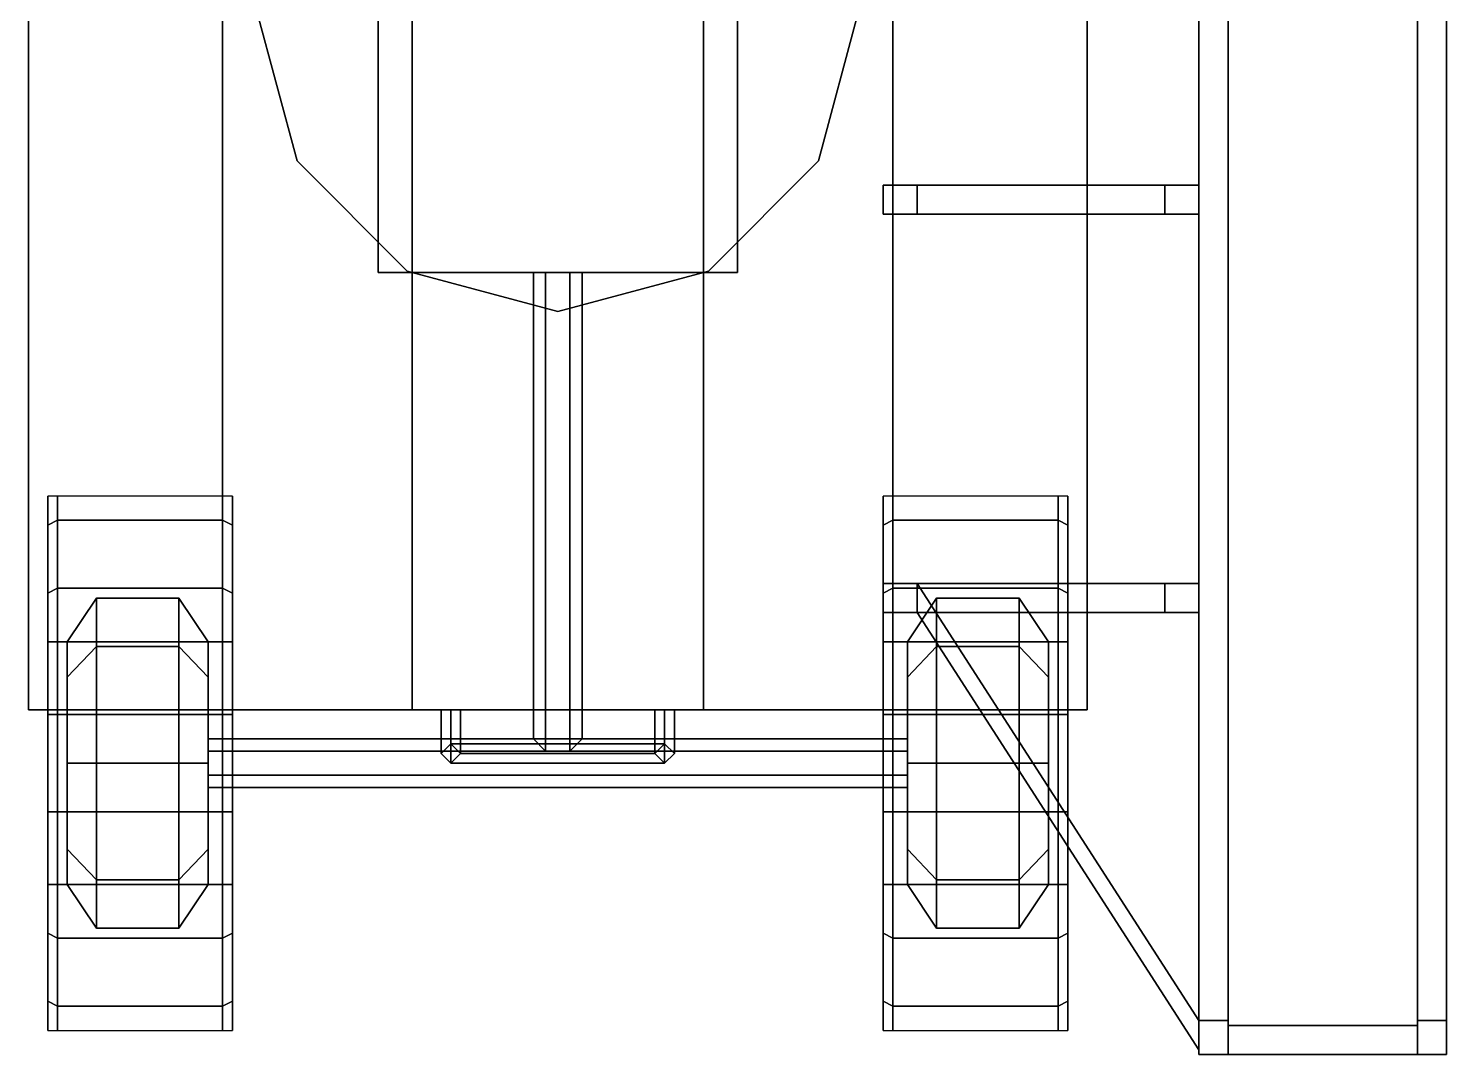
# Model space of a CAD drawing. Header units: millimetres. Extents: x -1.09 to 3, y -2.15 to 6.
# Drawn here: x -1.09 to 1.83, y -2.15 to -0.037 of the extents above; entities that cross this region are included whole.
import ezdxf

# ---------------------------------------------------------------- set-up
doc = ezdxf.new("R2010")
doc.units = ezdxf.units.MM
doc.layers.add('turret', color=2, linetype='Continuous')
doc.layers.add('wheels', color=2, linetype='Continuous')

msp = doc.modelspace()

# ---------------------------------------------------------------- linework, layer by layer
for points in [[(-0.37, 0.54, 0.19), (-0.37, -0.54, 0.19), (-0.37, -0.54, 0.49), (-0.37, 0.54, 0.49)], [(-0.37, 0.54, 0.49), (-0.37, -0.54, 0.49), (0.37, -0.54, 0.49), (0.37, 0.54, 0.49)], [(0.37, -0.54, 0.49), (0.37, -0.54, 0.19), (0.37, 0.54, 0.19), (0.37, 0.54, 0.49)], [(-0.37, -0.54, 0.49), (-0.37, -0.54, 0.19), (0.37, -0.54, 0.19), (0.37, -0.54, 0.49)], [(-0.025, -1.525, 0.2867), (-0.05, -1.5, 0.33), (-0.05, -0.54, 0.33), (-0.025, -0.54, 0.2867)], [(-0.05, -1.5, 0.33), (-0.025, -1.525, 0.3733), (-0.025, -0.54, 0.3733), (-0.05, -0.54, 0.33)], [(0.025, -1.525, 0.2867), (-0.025, -1.525, 0.2867), (-0.025, -0.54, 0.2867), (0.025, -0.54, 0.2867)], [(-0.025, -1.525, 0.3733), (0.025, -1.525, 0.3733), (0.025, -0.54, 0.3733), (-0.025, -0.54, 0.3733)], [(0.05, -1.5, 0.33), (0.025, -1.525, 0.2867), (0.025, -0.54, 0.2867), (0.05, -0.54, 0.33)], [(0.025, -1.525, 0.3733), (0.05, -1.5, 0.33), (0.05, -0.54, 0.33), (0.025, -0.54, 0.3733)], [(-1.03, -1.05, 0.52), (-1.03, -1, 0.43), (-1.05, -1, 0.4), (-1.05, -1.06, 0.49)], [(-1.05, -1.06, 0.49), (-1.05, -1, 0.4), (-1.05, -1, 0.33), (-1.05, -1.17, 0.38)], [(-0.69, -1.05, 0.52), (-0.69, -1, 0.43), (-1.03, -1, 0.43), (-1.03, -1.05, 0.52)], [(-0.69, -1, 0.43), (-0.69, -1.05, 0.52), (-0.67, -1.06, 0.49), (-0.67, -1, 0.4)], [(-0.67, -1, 0.4), (-0.67, -1.06, 0.49), (-0.67, -1.17, 0.38), (-0.67, -1, 0.33)], [(0.69, -1.05, 0.52), (0.69, -1, 0.43), (0.67, -1, 0.4), (0.67, -1.06, 0.49)], [(0.67, -1.06, 0.49), (0.67, -1, 0.4), (0.67, -1, 0.33), (0.67, -1.17, 0.38)], [(1.03, -1.05, 0.52), (1.03, -1, 0.43), (0.69, -1, 0.43), (0.69, -1.05, 0.52)], [(1.03, -1, 0.43), (1.03, -1.05, 0.52), (1.05, -1.06, 0.49), (1.05, -1, 0.4)], [(1.05, -1, 0.4), (1.05, -1.06, 0.49), (1.05, -1.17, 0.38), (1.05, -1, 0.33)], [(-1.03, -1.19, 0.69), (-1.03, -1.05, 0.52), (-1.05, -1.06, 0.49), (-1.05, -1.2, 0.67)], [(-0.69, -1.19, 0.69), (-0.69, -1.05, 0.52), (-1.03, -1.05, 0.52), (-1.03, -1.19, 0.69)], [(-0.69, -1.05, 0.52), (-0.69, -1.19, 0.69), (-0.67, -1.2, 0.67), (-0.67, -1.06, 0.49)], [(0.69, -1.19, 0.69), (0.69, -1.05, 0.52), (0.67, -1.06, 0.49), (0.67, -1.2, 0.67)], [(1.03, -1.19, 0.69), (1.03, -1.05, 0.52), (0.69, -1.05, 0.52), (0.69, -1.19, 0.69)], [(1.03, -1.05, 0.52), (1.03, -1.19, 0.69), (1.05, -1.2, 0.67), (1.05, -1.06, 0.49)], [(-1.05, -1.2, 0.67), (-1.05, -1.06, 0.49), (-1.05, -1.17, 0.38), (-1.05, -1.24, 0.51)], [(-0.67, -1.06, 0.49), (-0.67, -1.2, 0.67), (-0.67, -1.24, 0.51), (-0.67, -1.17, 0.38)], [(0.67, -1.2, 0.67), (0.67, -1.06, 0.49), (0.67, -1.17, 0.38), (0.67, -1.24, 0.51)], [(1.05, -1.06, 0.49), (1.05, -1.2, 0.67), (1.05, -1.24, 0.51), (1.05, -1.17, 0.38)], [(-1.03, -1.3, 0.75), (-1.03, -1.19, 0.69), (-1.05, -1.2, 0.67), (-1.05, -1.3, 0.73)], [(-0.69, -1.3, 0.75), (-0.69, -1.19, 0.69), (-1.03, -1.19, 0.69), (-1.03, -1.3, 0.75)], [(-0.69, -1.19, 0.69), (-0.69, -1.3, 0.75), (-0.67, -1.3, 0.73), (-0.67, -1.2, 0.67)], [(-0.67, -1.24, 0.51), (-0.67, -1.86, 0.51), (-0.67, -1.93, 0.38), (-0.67, -1.17, 0.38)], [(0.67, -1.86, 0.51), (0.67, -1.24, 0.51), (0.67, -1.17, 0.38), (0.67, -1.93, 0.38)], [(0.69, -1.3, 0.75), (0.69, -1.19, 0.69), (0.67, -1.2, 0.67), (0.67, -1.3, 0.73)], [(1.03, -1.3, 0.75), (1.03, -1.19, 0.69), (0.69, -1.19, 0.69), (0.69, -1.3, 0.75)], [(1.03, -1.19, 0.69), (1.03, -1.3, 0.75), (1.05, -1.3, 0.73), (1.05, -1.2, 0.67)], [(-1.05, -1.3, 0.73), (-1.05, -1.2, 0.67), (-1.05, -1.24, 0.51), (-1.05, -1.3, 0.56)], [(-0.67, -1.2, 0.67), (-0.67, -1.3, 0.73), (-0.67, -1.3, 0.56), (-0.67, -1.24, 0.51)], [(0.67, -1.3, 0.73), (0.67, -1.2, 0.67), (0.67, -1.24, 0.51), (0.67, -1.3, 0.56)], [(1.05, -1.2, 0.67), (1.05, -1.3, 0.73), (1.05, -1.3, 0.56), (1.05, -1.24, 0.51)], [(-0.67, -1.3, 0.56), (-0.67, -1.8, 0.56), (-0.67, -1.86, 0.51), (-0.67, -1.24, 0.51)], [(0.67, -1.8, 0.56), (0.67, -1.3, 0.56), (0.67, -1.24, 0.51), (0.67, -1.86, 0.51)], [(-1.05, -1.45, 0.78), (-1.05, -1.3, 0.73), (-1.05, -1.3, 0.56), (-1.05, -1.47, 0.65)], [(-1.03, -1.45, 0.8), (-1.03, -1.3, 0.75), (-1.05, -1.3, 0.73), (-1.05, -1.45, 0.78)], [(-0.69, -1.45, 0.8), (-0.69, -1.3, 0.75), (-1.03, -1.3, 0.75), (-1.03, -1.45, 0.8)], [(-0.69, -1.3, 0.75), (-0.69, -1.45, 0.8), (-0.67, -1.45, 0.78), (-0.67, -1.3, 0.73)], [(-0.67, -1.47, 0.65), (-0.67, -1.63, 0.65), (-0.67, -1.8, 0.56), (-0.67, -1.3, 0.56)], [(-0.67, -1.3, 0.73), (-0.67, -1.45, 0.78), (-0.67, -1.47, 0.65), (-0.67, -1.3, 0.56)], [(0.67, -1.45, 0.78), (0.67, -1.3, 0.73), (0.67, -1.3, 0.56), (0.67, -1.47, 0.65)], [(0.67, -1.63, 0.65), (0.67, -1.47, 0.65), (0.67, -1.3, 0.56), (0.67, -1.8, 0.56)], [(0.69, -1.45, 0.8), (0.69, -1.3, 0.75), (0.67, -1.3, 0.73), (0.67, -1.45, 0.78)], [(1.03, -1.45, 0.8), (1.03, -1.3, 0.75), (0.69, -1.3, 0.75), (0.69, -1.45, 0.8)], [(1.03, -1.3, 0.75), (1.03, -1.45, 0.8), (1.05, -1.45, 0.78), (1.05, -1.3, 0.73)], [(1.05, -1.3, 0.73), (1.05, -1.45, 0.78), (1.05, -1.47, 0.65), (1.05, -1.3, 0.56)], [(-1.03, -1.65, 0.8), (-1.03, -1.45, 0.8), (-1.05, -1.45, 0.78), (-1.05, -1.65, 0.78)], [(-1.05, -1.65, 0.78), (-1.05, -1.45, 0.78), (-1.05, -1.47, 0.65), (-1.05, -1.63, 0.65)], [(-1.03, -1.45, 0.8), (-1.03, -1.65, 0.8), (-0.69, -1.65, 0.8), (-0.69, -1.45, 0.8)], [(-0.69, -1.45, 0.8), (-0.69, -1.65, 0.8), (-0.67, -1.65, 0.78), (-0.67, -1.45, 0.78)], [(-0.67, -1.45, 0.78), (-0.67, -1.65, 0.78), (-0.67, -1.63, 0.65), (-0.67, -1.47, 0.65)], [(0.69, -1.65, 0.8), (0.69, -1.45, 0.8), (0.67, -1.45, 0.78), (0.67, -1.65, 0.78)], [(0.67, -1.65, 0.78), (0.67, -1.45, 0.78), (0.67, -1.47, 0.65), (0.67, -1.63, 0.65)], [(1.03, -1.65, 0.8), (1.03, -1.45, 0.8), (0.69, -1.45, 0.8), (0.69, -1.65, 0.8)], [(1.03, -1.45, 0.8), (1.03, -1.65, 0.8), (1.05, -1.65, 0.78), (1.05, -1.45, 0.78)], [(1.05, -1.45, 0.78), (1.05, -1.65, 0.78), (1.05, -1.63, 0.65), (1.05, -1.47, 0.65)], [(-0.72, -1.525, 0.2867), (-0.72, -1.5, 0.33), (0.72, -1.5, 0.33), (0.72, -1.525, 0.2867)], [(-0.72, -1.5, 0.33), (-0.72, -1.525, 0.3733), (0.72, -1.525, 0.3733), (0.72, -1.5, 0.33)], [(-0.72, -1.575, 0.2867), (-0.72, -1.525, 0.2867), (0.72, -1.525, 0.2867), (0.72, -1.575, 0.2867)], [(-0.72, -1.525, 0.3733), (-0.72, -1.575, 0.3733), (0.72, -1.575, 0.3733), (0.72, -1.525, 0.3733)], [(-0.72, -1.6, 0.33), (-0.72, -1.575, 0.2867), (0.72, -1.575, 0.2867), (0.72, -1.6, 0.33)], [(-0.72, -1.575, 0.3733), (-0.72, -1.6, 0.33), (0.72, -1.6, 0.33), (0.72, -1.575, 0.3733)], [(-1.05, -1.8, 0.73), (-1.05, -1.65, 0.78), (-1.05, -1.63, 0.65), (-1.05, -1.8, 0.56)], [(-0.67, -1.65, 0.78), (-0.67, -1.8, 0.73), (-0.67, -1.8, 0.56), (-0.67, -1.63, 0.65)], [(0.67, -1.8, 0.73), (0.67, -1.65, 0.78), (0.67, -1.63, 0.65), (0.67, -1.8, 0.56)], [(1.05, -1.65, 0.78), (1.05, -1.8, 0.73), (1.05, -1.8, 0.56), (1.05, -1.63, 0.65)], [(-1.03, -1.8, 0.75), (-1.03, -1.65, 0.8), (-1.05, -1.65, 0.78), (-1.05, -1.8, 0.73)], [(-1.03, -1.65, 0.8), (-1.03, -1.8, 0.75), (-0.69, -1.8, 0.75), (-0.69, -1.65, 0.8)], [(-0.69, -1.65, 0.8), (-0.69, -1.8, 0.75), (-0.67, -1.8, 0.73), (-0.67, -1.65, 0.78)], [(0.69, -1.8, 0.75), (0.69, -1.65, 0.8), (0.67, -1.65, 0.78), (0.67, -1.8, 0.73)], [(0.69, -1.65, 0.8), (0.69, -1.8, 0.75), (1.03, -1.8, 0.75), (1.03, -1.65, 0.8)], [(1.03, -1.65, 0.8), (1.03, -1.8, 0.75), (1.05, -1.8, 0.73), (1.05, -1.65, 0.78)], [(-1.05, -1.9, 0.67), (-1.05, -1.8, 0.73), (-1.05, -1.8, 0.56), (-1.05, -1.86, 0.51)], [(-1.03, -1.91, 0.69), (-1.03, -1.8, 0.75), (-1.05, -1.8, 0.73), (-1.05, -1.9, 0.67)], [(-1.03, -1.8, 0.75), (-1.03, -1.91, 0.69), (-0.69, -1.91, 0.69), (-0.69, -1.8, 0.75)], [(-0.69, -1.8, 0.75), (-0.69, -1.91, 0.69), (-0.67, -1.9, 0.67), (-0.67, -1.8, 0.73)], [(-0.67, -1.8, 0.73), (-0.67, -1.9, 0.67), (-0.67, -1.86, 0.51), (-0.67, -1.8, 0.56)], [(0.67, -1.9, 0.67), (0.67, -1.8, 0.73), (0.67, -1.8, 0.56), (0.67, -1.86, 0.51)], [(0.69, -1.91, 0.69), (0.69, -1.8, 0.75), (0.67, -1.8, 0.73), (0.67, -1.9, 0.67)], [(0.69, -1.8, 0.75), (0.69, -1.91, 0.69), (1.03, -1.91, 0.69), (1.03, -1.8, 0.75)], [(1.03, -1.8, 0.75), (1.03, -1.91, 0.69), (1.05, -1.9, 0.67), (1.05, -1.8, 0.73)], [(1.05, -1.8, 0.73), (1.05, -1.9, 0.67), (1.05, -1.86, 0.51), (1.05, -1.8, 0.56)], [(-1.05, -2.04, 0.49), (-1.05, -1.9, 0.67), (-1.05, -1.86, 0.51), (-1.05, -1.93, 0.38)], [(-0.67, -1.9, 0.67), (-0.67, -2.04, 0.49), (-0.67, -1.93, 0.38), (-0.67, -1.86, 0.51)], [(0.67, -2.04, 0.49), (0.67, -1.9, 0.67), (0.67, -1.86, 0.51), (0.67, -1.93, 0.38)], [(1.05, -1.9, 0.67), (1.05, -2.04, 0.49), (1.05, -1.93, 0.38), (1.05, -1.86, 0.51)], [(-1.03, -2.05, 0.52), (-1.03, -1.91, 0.69), (-1.05, -1.9, 0.67), (-1.05, -2.04, 0.49)], [(-1.03, -1.91, 0.69), (-1.03, -2.05, 0.52), (-0.69, -2.05, 0.52), (-0.69, -1.91, 0.69)], [(-0.69, -1.91, 0.69), (-0.69, -2.05, 0.52), (-0.67, -2.04, 0.49), (-0.67, -1.9, 0.67)], [(0.69, -2.05, 0.52), (0.69, -1.91, 0.69), (0.67, -1.9, 0.67), (0.67, -2.04, 0.49)], [(0.69, -1.91, 0.69), (0.69, -2.05, 0.52), (1.03, -2.05, 0.52), (1.03, -1.91, 0.69)], [(1.03, -1.91, 0.69), (1.03, -2.05, 0.52), (1.05, -2.04, 0.49), (1.05, -1.9, 0.67)], [(-1.05, -2.1, 0.4), (-1.05, -2.04, 0.49), (-1.05, -1.93, 0.38), (-1.05, -2.1, 0.33)], [(-0.67, -2.04, 0.49), (-0.67, -2.1, 0.4), (-0.67, -2.1, 0.33), (-0.67, -1.93, 0.38)], [(0.67, -2.1, 0.4), (0.67, -2.04, 0.49), (0.67, -1.93, 0.38), (0.67, -2.1, 0.33)], [(1.05, -2.04, 0.49), (1.05, -2.1, 0.4), (1.05, -2.1, 0.33), (1.05, -1.93, 0.38)], [(-1.03, -2.1, 0.43), (-1.03, -2.05, 0.52), (-1.05, -2.04, 0.49), (-1.05, -2.1, 0.4)], [(-0.69, -2.05, 0.52), (-0.69, -2.1, 0.43), (-0.67, -2.1, 0.4), (-0.67, -2.04, 0.49)], [(0.69, -2.1, 0.43), (0.69, -2.05, 0.52), (0.67, -2.04, 0.49), (0.67, -2.1, 0.4)], [(1.03, -2.05, 0.52), (1.03, -2.1, 0.43), (1.05, -2.1, 0.4), (1.05, -2.04, 0.49)], [(-1.03, -2.05, 0.52), (-1.03, -2.1, 0.43), (-0.69, -2.1, 0.43), (-0.69, -2.05, 0.52)], [(0.69, -2.05, 0.52), (0.69, -2.1, 0.43), (1.03, -2.1, 0.43), (1.03, -2.05, 0.52)]]:
    msp.add_3dface(points)
at = {"layer": 'turret'}
for points in [[(1.32, 2.08, 3.47), (1.32, -2.08, 3.47), (1.32, -2.15, 3.55), (1.32, 2.15, 3.55)], [(1.32, 2.15, 3.55), (1.32, -2.15, 3.55), (1.38, -2.15, 3.55), (1.38, 2.15, 3.55)], [(1.32, -2.15, 1.44), (1.32, 2.15, 1.44), (1.38, 2.15, 1.44), (1.38, -2.15, 1.44)], [(1.32, -2.08, 1.52), (1.32, 2.08, 1.52), (1.32, 2.15, 1.44), (1.32, -2.15, 1.44)], [(1.38, -2.15, 3.55), (1.38, -2.08, 3.47), (1.38, 2.08, 3.47), (1.38, 2.15, 3.55)], [(1.38, 2.15, 1.44), (1.38, 2.08, 1.52), (1.38, -2.08, 1.52), (1.38, -2.15, 1.44)], [(1.77, -2.15, 1.44), (1.77, 2.15, 1.44), (1.83, 2.15, 1.44), (1.83, -2.15, 1.44)], [(1.77, 2.15, 3.55), (1.77, -2.15, 3.55), (1.83, -2.15, 3.55), (1.83, 2.15, 3.55)], [(1.77, -2.08, 1.52), (1.77, 2.08, 1.52), (1.77, 2.15, 1.44), (1.77, -2.15, 1.44)], [(1.77, 2.08, 3.47), (1.77, -2.08, 3.47), (1.77, -2.15, 3.55), (1.77, 2.15, 3.55)], [(1.83, 2.15, 1.44), (1.83, 2.08, 1.52), (1.83, -2.08, 1.52), (1.83, -2.15, 1.44)], [(1.83, -2.15, 3.55), (1.83, -2.08, 3.47), (1.83, 2.08, 3.47), (1.83, 2.15, 3.55)], [(1.38, 2.08, 3.47), (1.38, -2.08, 3.47), (1.32, -2.08, 3.47), (1.32, 2.08, 3.47)], [(1.38, -2.08, 1.52), (1.38, 2.08, 1.52), (1.32, 2.08, 1.52), (1.32, -2.08, 1.52)], [(1.32, 2.08, 3.19), (1.32, -2.08, 3.19), (1.38, -2.08, 3.19), (1.38, 2.08, 3.19)], [(1.32, 2.08, 3.11), (1.32, -2.08, 3.11), (1.32, -2.08, 3.19), (1.32, 2.08, 3.19)], [(1.38, 2.08, 3.11), (1.38, -2.08, 3.11), (1.32, -2.08, 3.11), (1.32, 2.08, 3.11)], [(1.32, 2.08, 2.87), (1.32, -2.08, 2.87), (1.38, -2.08, 2.87), (1.38, 2.08, 2.87)], [(1.32, 2.08, 2.79), (1.32, -2.08, 2.79), (1.32, -2.08, 2.87), (1.32, 2.08, 2.87)], [(1.38, 2.08, 2.79), (1.38, -2.08, 2.79), (1.32, -2.08, 2.79), (1.32, 2.08, 2.79)], [(1.32, 2.08, 2.45), (1.32, -2.08, 2.45), (1.32, -2.08, 2.53), (1.32, 2.08, 2.53)], [(1.38, 2.08, 2.45), (1.38, -2.08, 2.45), (1.32, -2.08, 2.45), (1.32, 2.08, 2.45)], [(1.32, 2.08, 2.53), (1.32, -2.08, 2.53), (1.38, -2.08, 2.53), (1.38, 2.08, 2.53)], [(1.32, 2.08, 2.21), (1.32, -2.08, 2.21), (1.38, -2.08, 2.21), (1.38, 2.08, 2.21)], [(1.38, 2.08, 2.13), (1.38, -2.08, 2.13), (1.32, -2.08, 2.13), (1.32, 2.08, 2.13)], [(1.32, 2.08, 2.13), (1.32, -2.08, 2.13), (1.32, -2.08, 2.21), (1.32, 2.08, 2.21)], [(1.32, 2.08, 1.78), (1.32, -2.08, 1.78), (1.32, -2.08, 1.86), (1.32, 2.08, 1.86)], [(1.38, 2.08, 1.78), (1.38, -2.08, 1.78), (1.32, -2.08, 1.78), (1.32, 2.08, 1.78)], [(1.32, 2.08, 1.86), (1.32, -2.08, 1.86), (1.38, -2.08, 1.86), (1.38, 2.08, 1.86)], [(1.38, -2.08, 3.19), (1.38, -2.08, 3.11), (1.38, 2.08, 3.11), (1.38, 2.08, 3.19)], [(1.38, -2.08, 2.87), (1.38, -2.08, 2.79), (1.38, 2.08, 2.79), (1.38, 2.08, 2.87)], [(1.38, -2.08, 2.53), (1.38, -2.08, 2.45), (1.38, 2.08, 2.45), (1.38, 2.08, 2.53)], [(1.38, -2.08, 2.21), (1.38, -2.08, 2.13), (1.38, 2.08, 2.13), (1.38, 2.08, 2.21)], [(1.38, -2.08, 1.86), (1.38, -2.08, 1.78), (1.38, 2.08, 1.78), (1.38, 2.08, 1.86)], [(1.83, -2.08, 1.52), (1.83, 2.08, 1.52), (1.77, 2.08, 1.52), (1.77, -2.08, 1.52)], [(1.83, 2.08, 3.47), (1.83, -2.08, 3.47), (1.77, -2.08, 3.47), (1.77, 2.08, 3.47)], [(1.77, 2.08, 3.11), (1.77, -2.08, 3.11), (1.77, -2.08, 3.19), (1.77, 2.08, 3.19)], [(1.83, 2.08, 3.11), (1.83, -2.08, 3.11), (1.77, -2.08, 3.11), (1.77, 2.08, 3.11)], [(1.77, 2.08, 3.19), (1.77, -2.08, 3.19), (1.83, -2.08, 3.19), (1.83, 2.08, 3.19)], [(1.77, 2.08, 2.87), (1.77, -2.08, 2.87), (1.83, -2.08, 2.87), (1.83, 2.08, 2.87)], [(1.77, 2.08, 2.79), (1.77, -2.08, 2.79), (1.77, -2.08, 2.87), (1.77, 2.08, 2.87)], [(1.83, 2.08, 2.79), (1.83, -2.08, 2.79), (1.77, -2.08, 2.79), (1.77, 2.08, 2.79)], [(1.77, 2.08, 2.45), (1.77, -2.08, 2.45), (1.77, -2.08, 2.53), (1.77, 2.08, 2.53)], [(1.83, 2.08, 2.45), (1.83, -2.08, 2.45), (1.77, -2.08, 2.45), (1.77, 2.08, 2.45)], [(1.77, 2.08, 2.53), (1.77, -2.08, 2.53), (1.83, -2.08, 2.53), (1.83, 2.08, 2.53)], [(1.77, 2.08, 2.21), (1.77, -2.08, 2.21), (1.83, -2.08, 2.21), (1.83, 2.08, 2.21)], [(1.83, 2.08, 2.13), (1.83, -2.08, 2.13), (1.77, -2.08, 2.13), (1.77, 2.08, 2.13)], [(1.77, 2.08, 2.13), (1.77, -2.08, 2.13), (1.77, -2.08, 2.21), (1.77, 2.08, 2.21)], [(1.77, 2.08, 1.78), (1.77, -2.08, 1.78), (1.77, -2.08, 1.86), (1.77, 2.08, 1.86)], [(1.83, 2.08, 1.78), (1.83, -2.08, 1.78), (1.77, -2.08, 1.78), (1.77, 2.08, 1.78)], [(1.77, 2.08, 1.86), (1.77, -2.08, 1.86), (1.83, -2.08, 1.86), (1.83, 2.08, 1.86)], [(1.83, -2.08, 3.19), (1.83, -2.08, 3.11), (1.83, 2.08, 3.11), (1.83, 2.08, 3.19)], [(1.83, -2.08, 2.87), (1.83, -2.08, 2.79), (1.83, 2.08, 2.79), (1.83, 2.08, 2.87)], [(1.83, -2.08, 2.53), (1.83, -2.08, 2.45), (1.83, 2.08, 2.45), (1.83, 2.08, 2.53)], [(1.83, -2.08, 2.21), (1.83, -2.08, 2.13), (1.83, 2.08, 2.13), (1.83, 2.08, 2.21)], [(1.83, -2.08, 1.86), (1.83, -2.08, 1.78), (1.83, 2.08, 1.78), (1.83, 2.08, 1.86)], [(-1.09, 1.44, 0.83), (-1.09, -1.44, 0.83), (-1.09, -1.44, 2.55), (-1.09, 1.44, 2.55)], [(-1.09, 1.44, 2.55), (-1.09, -1.44, 2.55), (-0.69, -1.44, 2.65), (-0.69, 1.44, 2.65)], [(-0.69, -1.44, 2.65), (-0.3, -1.44, 2.71), (-0.3, 1.44, 2.71), (-0.69, 1.44, 2.65)], [(-0.3, 1.44, 2.71), (-0.3, -1.44, 2.71), (0.3, -1.44, 2.71), (0.3, 1.44, 2.71)], [(0.3, 1.44, 2.71), (0.3, -1.44, 2.71), (0.69, -1.44, 2.65), (0.69, 1.44, 2.65)], [(0.69, -1.44, 2.65), (1.09, -1.44, 2.55), (1.09, 1.44, 2.55), (0.69, 1.44, 2.65)], [(1.09, -1.44, 2.55), (1.09, -1.44, 0.83), (1.09, 1.44, 0.83), (1.09, 1.44, 2.55)], [(-0.62, 0, 0.57), (-0.5369, -0.31, 0.57), (-0.5369, -0.31, 0.83), (-0.62, 0, 0.83)], [(0.5369, -0.31, 0.57), (0.62, 0, 0.57), (0.62, 0, 0.83), (0.5369, -0.31, 0.83)], [(1.32, -0.04, 1.52), (1.32, -0.14, 1.52), (1.32, -0.14, 1.78), (1.32, -0.04, 1.78)], [(1.32, -0.04, 1.78), (1.32, -0.14, 1.78), (1.32, -0.14, 1.52), (1.32, -0.04, 1.52)], [(1.32, -0.04, 2.45), (1.32, -0.14, 2.45), (1.32, -0.14, 2.21), (1.32, -0.04, 2.21)], [(1.32, -0.04, 2.21), (1.32, -0.14, 2.21), (1.32, -0.14, 2.45), (1.32, -0.04, 2.45)], [(1.32, -0.04, 2.79), (1.32, -0.14, 2.79), (1.32, -0.14, 2.53), (1.32, -0.04, 2.53)], [(1.32, -0.04, 2.53), (1.32, -0.14, 2.53), (1.32, -0.14, 2.79), (1.32, -0.04, 2.79)], [(1.32, -0.04, 3.47), (1.32, -0.14, 3.47), (1.32, -0.14, 3.19), (1.32, -0.04, 3.19)], [(1.32, -0.04, 3.19), (1.32, -0.14, 3.19), (1.32, -0.14, 3.47), (1.32, -0.04, 3.47)], [(1.83, -0.04, 3.47), (1.83, -0.14, 3.47), (1.83, -0.14, 3.19), (1.83, -0.04, 3.19)], [(1.83, -0.04, 3.19), (1.83, -0.14, 3.19), (1.83, -0.14, 3.47), (1.83, -0.04, 3.47)], [(1.83, -0.04, 2.79), (1.83, -0.14, 2.79), (1.83, -0.14, 2.53), (1.83, -0.04, 2.53)], [(1.83, -0.04, 2.53), (1.83, -0.14, 2.53), (1.83, -0.14, 2.79), (1.83, -0.04, 2.79)], [(1.83, -0.04, 1.78), (1.83, -0.14, 1.78), (1.83, -0.14, 1.52), (1.83, -0.04, 1.52)], [(1.83, -0.04, 1.52), (1.83, -0.14, 1.52), (1.83, -0.14, 1.78), (1.83, -0.04, 1.78)], [(1.83, -0.04, 2.45), (1.83, -0.14, 2.45), (1.83, -0.14, 2.21), (1.83, -0.04, 2.21)], [(1.83, -0.04, 2.21), (1.83, -0.14, 2.21), (1.83, -0.14, 2.45), (1.83, -0.04, 2.45)], [(-0.5369, -0.31, 0.57), (-0.31, -0.5369, 0.57), (-0.31, -0.5369, 0.83), (-0.5369, -0.31, 0.83)], [(0.31, -0.5369, 0.57), (0.5369, -0.31, 0.57), (0.5369, -0.31, 0.83), (0.31, -0.5369, 0.83)], [(0.74, -0.36, 2.91), (0.74, -0.36, 2.63), (0.67, -0.36, 2.65), (0.67, -0.36, 2.91)], [(0.67, -0.36, 2.65), (0.67, -0.42, 2.65), (0.67, -0.42, 2.91), (0.67, -0.36, 2.91)], [(0.67, -0.36, 2.91), (0.67, -0.42, 2.91), (1.32, -0.42, 3.55), (1.32, -0.36, 3.55)], [(1.32, -0.36, 3.48), (0.74, -0.36, 2.91), (0.67, -0.36, 2.91), (1.32, -0.36, 3.55)], [(0.74, -0.42, 2.91), (0.74, -0.42, 2.63), (0.74, -0.36, 2.63), (0.74, -0.36, 2.91)], [(1.32, -0.42, 3.48), (0.74, -0.42, 2.91), (0.74, -0.36, 2.91), (1.32, -0.36, 3.48)], [(1.32, -0.36, 2.78), (1.32, -0.42, 2.78), (0.74, -0.42, 2.78), (0.74, -0.36, 2.78)], [(0.74, -0.36, 2.85), (1.32, -0.36, 2.85), (1.32, -0.36, 2.78), (0.74, -0.36, 2.78)], [(0.74, -0.42, 2.85), (1.32, -0.42, 2.85), (1.32, -0.36, 2.85), (0.74, -0.36, 2.85)], [(1.09, -0.36, 1.54), (1.32, -0.36, 1.54), (1.32, -0.36, 1.47), (1.09, -0.36, 1.47)], [(1.25, -0.36, 1.47), (1.25, -0.42, 1.47), (1.09, -0.42, 1.47), (1.09, -0.36, 1.47)], [(1.09, -0.42, 1.54), (1.32, -0.42, 1.54), (1.32, -0.36, 1.54), (1.09, -0.36, 1.54)], [(1.09, -0.36, 1.27), (1.25, -0.36, 1.47), (1.32, -0.36, 1.47), (1.09, -0.36, 1.2)], [(1.32, -0.36, 1.47), (1.32, -0.42, 1.47), (1.09, -0.42, 1.2), (1.09, -0.36, 1.2)], [(1.09, -0.42, 1.27), (1.25, -0.42, 1.47), (1.25, -0.36, 1.47), (1.09, -0.36, 1.27)], [(1.32, -0.37, 1.78), (1.32, -0.47, 1.78), (1.32, -0.47, 1.52), (1.32, -0.37, 1.52)], [(1.32, -0.37, 1.52), (1.32, -0.47, 1.52), (1.32, -0.47, 1.78), (1.32, -0.37, 1.78)], [(1.32, -0.37, 2.21), (1.32, -0.47, 2.21), (1.32, -0.47, 2.45), (1.32, -0.37, 2.45)], [(1.32, -0.37, 2.45), (1.32, -0.47, 2.45), (1.32, -0.47, 2.21), (1.32, -0.37, 2.21)], [(1.32, -0.37, 2.53), (1.32, -0.47, 2.53), (1.32, -0.47, 2.79), (1.32, -0.37, 2.79)], [(1.32, -0.37, 2.79), (1.32, -0.47, 2.79), (1.32, -0.47, 2.53), (1.32, -0.37, 2.53)], [(1.32, -0.37, 3.19), (1.32, -0.47, 3.19), (1.32, -0.47, 3.47), (1.32, -0.37, 3.47)], [(1.32, -0.37, 3.47), (1.32, -0.47, 3.47), (1.32, -0.47, 3.19), (1.32, -0.37, 3.19)], [(1.83, -0.37, 3.19), (1.83, -0.47, 3.19), (1.83, -0.47, 3.47), (1.83, -0.37, 3.47)], [(1.83, -0.37, 3.47), (1.83, -0.47, 3.47), (1.83, -0.47, 3.19), (1.83, -0.37, 3.19)], [(1.83, -0.37, 2.53), (1.83, -0.47, 2.53), (1.83, -0.47, 2.79), (1.83, -0.37, 2.79)], [(1.83, -0.37, 2.79), (1.83, -0.47, 2.79), (1.83, -0.47, 2.53), (1.83, -0.37, 2.53)], [(1.83, -0.37, 1.52), (1.83, -0.47, 1.52), (1.83, -0.47, 1.78), (1.83, -0.37, 1.78)], [(1.83, -0.37, 1.78), (1.83, -0.47, 1.78), (1.83, -0.47, 1.52), (1.83, -0.37, 1.52)], [(1.83, -0.37, 2.21), (1.83, -0.47, 2.21), (1.83, -0.47, 2.45), (1.83, -0.37, 2.45)], [(1.83, -0.37, 2.45), (1.83, -0.47, 2.45), (1.83, -0.47, 2.21), (1.83, -0.37, 2.21)], [(0.67, -0.42, 2.91), (0.67, -0.42, 2.65), (0.74, -0.42, 2.63), (0.74, -0.42, 2.91)], [(1.32, -0.42, 3.55), (0.67, -0.42, 2.91), (0.74, -0.42, 2.91), (1.32, -0.42, 3.48)], [(0.74, -0.42, 2.78), (1.32, -0.42, 2.78), (1.32, -0.42, 2.85), (0.74, -0.42, 2.85)], [(1.09, -0.42, 1.47), (1.32, -0.42, 1.47), (1.32, -0.42, 1.54), (1.09, -0.42, 1.54)], [(1.09, -0.42, 1.2), (1.32, -0.42, 1.47), (1.25, -0.42, 1.47), (1.09, -0.42, 1.27)], [(-0.31, -0.5369, 0.57), (0, -0.62, 0.57), (0, -0.62, 0.83), (-0.31, -0.5369, 0.83)], [(0, -0.62, 0.57), (0.31, -0.5369, 0.57), (0.31, -0.5369, 0.83), (0, -0.62, 0.83)], [(1.32, -0.59, 1.52), (1.32, -0.69, 1.52), (1.32, -0.69, 1.78), (1.32, -0.59, 1.78)], [(1.32, -0.59, 1.78), (1.32, -0.69, 1.78), (1.32, -0.69, 1.52), (1.32, -0.59, 1.52)], [(1.32, -0.59, 2.45), (1.32, -0.69, 2.45), (1.32, -0.69, 2.21), (1.32, -0.59, 2.21)], [(1.32, -0.59, 2.21), (1.32, -0.69, 2.21), (1.32, -0.69, 2.45), (1.32, -0.59, 2.45)], [(1.32, -0.59, 2.79), (1.32, -0.69, 2.79), (1.32, -0.69, 2.53), (1.32, -0.59, 2.53)], [(1.32, -0.59, 2.53), (1.32, -0.69, 2.53), (1.32, -0.69, 2.79), (1.32, -0.59, 2.79)], [(1.32, -0.59, 3.47), (1.32, -0.69, 3.47), (1.32, -0.69, 3.19), (1.32, -0.59, 3.19)], [(1.32, -0.59, 3.19), (1.32, -0.69, 3.19), (1.32, -0.69, 3.47), (1.32, -0.59, 3.47)], [(1.83, -0.59, 3.19), (1.83, -0.69, 3.19), (1.83, -0.69, 3.47), (1.83, -0.59, 3.47)], [(1.83, -0.59, 3.47), (1.83, -0.69, 3.47), (1.83, -0.69, 3.19), (1.83, -0.59, 3.19)], [(1.83, -0.59, 2.79), (1.83, -0.69, 2.79), (1.83, -0.69, 2.53), (1.83, -0.59, 2.53)], [(1.83, -0.59, 2.53), (1.83, -0.69, 2.53), (1.83, -0.69, 2.79), (1.83, -0.59, 2.79)], [(1.83, -0.59, 1.78), (1.83, -0.69, 1.78), (1.83, -0.69, 1.52), (1.83, -0.59, 1.52)], [(1.83, -0.59, 1.52), (1.83, -0.69, 1.52), (1.83, -0.69, 1.78), (1.83, -0.59, 1.78)], [(1.83, -0.59, 2.45), (1.83, -0.69, 2.45), (1.83, -0.69, 2.21), (1.83, -0.59, 2.21)], [(1.83, -0.59, 2.21), (1.83, -0.69, 2.21), (1.83, -0.69, 2.45), (1.83, -0.59, 2.45)], [(1.32, -0.92, 1.78), (1.32, -1.02, 1.78), (1.32, -1.02, 1.52), (1.32, -0.92, 1.52)], [(1.32, -0.92, 1.52), (1.32, -1.02, 1.52), (1.32, -1.02, 1.78), (1.32, -0.92, 1.78)], [(1.32, -0.92, 2.21), (1.32, -1.02, 2.21), (1.32, -1.02, 2.45), (1.32, -0.92, 2.45)], [(1.32, -0.92, 2.45), (1.32, -1.02, 2.45), (1.32, -1.02, 2.21), (1.32, -0.92, 2.21)], [(1.32, -0.92, 2.53), (1.32, -1.02, 2.53), (1.32, -1.02, 2.79), (1.32, -0.92, 2.79)], [(1.32, -0.92, 2.79), (1.32, -1.02, 2.79), (1.32, -1.02, 2.53), (1.32, -0.92, 2.53)], [(1.32, -0.92, 3.19), (1.32, -1.02, 3.19), (1.32, -1.02, 3.47), (1.32, -0.92, 3.47)], [(1.32, -0.92, 3.47), (1.32, -1.02, 3.47), (1.32, -1.02, 3.19), (1.32, -0.92, 3.19)], [(1.83, -0.92, 3.47), (1.83, -1.02, 3.47), (1.83, -1.02, 3.19), (1.83, -0.92, 3.19)], [(1.83, -0.92, 3.19), (1.83, -1.02, 3.19), (1.83, -1.02, 3.47), (1.83, -0.92, 3.47)], [(1.83, -0.92, 2.53), (1.83, -1.02, 2.53), (1.83, -1.02, 2.79), (1.83, -0.92, 2.79)], [(1.83, -0.92, 2.79), (1.83, -1.02, 2.79), (1.83, -1.02, 2.53), (1.83, -0.92, 2.53)], [(1.83, -0.92, 1.52), (1.83, -1.02, 1.52), (1.83, -1.02, 1.78), (1.83, -0.92, 1.78)], [(1.83, -0.92, 1.78), (1.83, -1.02, 1.78), (1.83, -1.02, 1.52), (1.83, -0.92, 1.52)], [(1.83, -0.92, 2.21), (1.83, -1.02, 2.21), (1.83, -1.02, 2.45), (1.83, -0.92, 2.45)], [(1.83, -0.92, 2.45), (1.83, -1.02, 2.45), (1.83, -1.02, 2.21), (1.83, -0.92, 2.21)], [(0.67, -1.18, 2.65), (0.67, -1.24, 2.65), (0.67, -1.24, 2.91), (0.67, -1.18, 2.91)], [(0.74, -1.18, 2.91), (0.74, -1.18, 2.63), (0.67, -1.18, 2.65), (0.67, -1.18, 2.91)], [(1.32, -1.18, 3.48), (0.74, -1.18, 2.91), (0.67, -1.18, 2.91), (1.32, -1.18, 3.55)], [(0.67, -1.18, 2.91), (0.67, -1.24, 2.91), (1.32, -1.24, 3.55), (1.32, -1.18, 3.55)], [(0.74, -1.24, 2.91), (0.74, -1.24, 2.63), (0.74, -1.18, 2.63), (0.74, -1.18, 2.91)], [(1.32, -1.24, 3.48), (0.74, -1.24, 2.91), (0.74, -1.18, 2.91), (1.32, -1.18, 3.48)], [(0.74, -1.18, 2.85), (1.32, -2.08, 2.85), (1.32, -2.08, 2.78), (0.74, -1.18, 2.78)], [(1.32, -2.08, 2.78), (1.32, -2.14, 2.78), (0.74, -1.24, 2.78), (0.74, -1.18, 2.78)], [(0.74, -1.24, 2.85), (1.32, -2.14, 2.85), (1.32, -2.08, 2.85), (0.74, -1.18, 2.85)], [(1.09, -1.18, 1.54), (1.32, -1.18, 1.54), (1.32, -1.18, 1.47), (1.09, -1.18, 1.47)], [(1.25, -1.18, 1.47), (1.25, -1.24, 1.47), (1.09, -1.24, 1.47), (1.09, -1.18, 1.47)], [(1.09, -1.24, 1.54), (1.32, -1.24, 1.54), (1.32, -1.18, 1.54), (1.09, -1.18, 1.54)], [(1.09, -1.18, 1.27), (1.25, -1.18, 1.47), (1.32, -1.18, 1.47), (1.09, -1.18, 1.2)], [(1.32, -1.18, 1.47), (1.32, -1.24, 1.47), (1.09, -1.24, 1.2), (1.09, -1.18, 1.2)], [(1.09, -1.24, 1.27), (1.25, -1.24, 1.47), (1.25, -1.18, 1.47), (1.09, -1.18, 1.27)], [(1.32, -1.19, 1.52), (1.32, -1.29, 1.52), (1.32, -1.29, 1.78), (1.32, -1.19, 1.78)], [(1.32, -1.19, 1.78), (1.32, -1.29, 1.78), (1.32, -1.29, 1.52), (1.32, -1.19, 1.52)], [(1.32, -1.19, 2.45), (1.32, -1.29, 2.45), (1.32, -1.29, 2.21), (1.32, -1.19, 2.21)], [(1.32, -1.19, 2.21), (1.32, -1.29, 2.21), (1.32, -1.29, 2.45), (1.32, -1.19, 2.45)], [(1.32, -1.19, 2.79), (1.32, -1.29, 2.79), (1.32, -1.29, 2.53), (1.32, -1.19, 2.53)], [(1.32, -1.19, 2.53), (1.32, -1.29, 2.53), (1.32, -1.29, 2.79), (1.32, -1.19, 2.79)], [(1.32, -1.19, 3.47), (1.32, -1.29, 3.47), (1.32, -1.29, 3.19), (1.32, -1.19, 3.19)], [(1.32, -1.19, 3.19), (1.32, -1.29, 3.19), (1.32, -1.29, 3.47), (1.32, -1.19, 3.47)], [(1.83, -1.19, 3.19), (1.83, -1.29, 3.19), (1.83, -1.29, 3.47), (1.83, -1.19, 3.47)], [(1.83, -1.19, 3.47), (1.83, -1.29, 3.47), (1.83, -1.29, 3.19), (1.83, -1.19, 3.19)], [(1.83, -1.19, 2.79), (1.83, -1.29, 2.79), (1.83, -1.29, 2.53), (1.83, -1.19, 2.53)], [(1.83, -1.19, 2.53), (1.83, -1.29, 2.53), (1.83, -1.29, 2.79), (1.83, -1.19, 2.79)], [(1.83, -1.19, 1.78), (1.83, -1.29, 1.78), (1.83, -1.29, 1.52), (1.83, -1.19, 1.52)], [(1.83, -1.19, 1.52), (1.83, -1.29, 1.52), (1.83, -1.29, 1.78), (1.83, -1.19, 1.78)], [(1.83, -1.19, 2.45), (1.83, -1.29, 2.45), (1.83, -1.29, 2.21), (1.83, -1.19, 2.21)], [(1.83, -1.19, 2.21), (1.83, -1.29, 2.21), (1.83, -1.29, 2.45), (1.83, -1.19, 2.45)], [(0.67, -1.24, 2.91), (0.67, -1.24, 2.65), (0.74, -1.24, 2.63), (0.74, -1.24, 2.91)], [(1.32, -1.24, 3.55), (0.67, -1.24, 2.91), (0.74, -1.24, 2.91), (1.32, -1.24, 3.48)], [(0.74, -1.24, 2.78), (1.32, -2.14, 2.78), (1.32, -2.14, 2.85), (0.74, -1.24, 2.85)], [(1.09, -1.24, 1.47), (1.32, -1.24, 1.47), (1.32, -1.24, 1.54), (1.09, -1.24, 1.54)], [(1.09, -1.24, 1.2), (1.32, -1.24, 1.47), (1.25, -1.24, 1.47), (1.09, -1.24, 1.27)], [(-1.09, -1.44, 2.55), (-1.09, -1.44, 0.83), (1.09, -1.44, 0.83), (1.09, -1.44, 2.55)], [(-0.69, -1.44, 2.65), (-1.09, -1.44, 2.55), (1.09, -1.44, 2.55), (0.69, -1.44, 2.65)], [(0.69, -1.44, 2.65), (0.3, -1.44, 2.71), (-0.3, -1.44, 2.71), (-0.69, -1.44, 2.65)], [(-0.22, -1.51, 1.78), (-0.24, -1.53, 1.8), (-0.24, -1.44, 1.8), (-0.22, -1.44, 1.78)], [(-0.24, -1.53, 1.8), (-0.22, -1.51, 1.82), (-0.22, -1.44, 1.82), (-0.24, -1.44, 1.8)], [(-0.22, -1.51, 0.88), (-0.24, -1.53, 0.9), (-0.24, -1.44, 0.9), (-0.22, -1.44, 0.88)], [(-0.24, -1.53, 0.9), (-0.22, -1.51, 0.92), (-0.22, -1.44, 0.92), (-0.24, -1.44, 0.9)], [(-0.22, -1.51, 2.67), (-0.24, -1.53, 2.69), (-0.24, -1.44, 2.69), (-0.22, -1.44, 2.67)], [(-0.24, -1.53, 2.69), (-0.22, -1.55, 2.71), (-0.22, -1.44, 2.71), (-0.24, -1.44, 2.69)], [(-0.2, -1.53, 1.8), (-0.22, -1.51, 1.78), (-0.22, -1.44, 1.78), (-0.2, -1.44, 1.8)], [(-0.22, -1.51, 1.82), (-0.2, -1.53, 1.8), (-0.2, -1.44, 1.8), (-0.22, -1.44, 1.82)], [(-0.2, -1.53, 0.9), (-0.22, -1.51, 0.88), (-0.22, -1.44, 0.88), (-0.2, -1.44, 0.9)], [(-0.22, -1.51, 0.92), (-0.2, -1.53, 0.9), (-0.2, -1.44, 0.9), (-0.22, -1.44, 0.92)], [(-0.2, -1.53, 2.69), (-0.22, -1.51, 2.67), (-0.22, -1.44, 2.67), (-0.2, -1.44, 2.69)], [(-0.22, -1.55, 2.71), (-0.2, -1.53, 2.69), (-0.2, -1.44, 2.69), (-0.22, -1.44, 2.71)], [(0.22, -1.51, 1.78), (0.2, -1.53, 1.8), (0.2, -1.44, 1.8), (0.22, -1.44, 1.78)], [(0.2, -1.53, 1.8), (0.22, -1.51, 1.82), (0.22, -1.44, 1.82), (0.2, -1.44, 1.8)], [(0.22, -1.51, 0.88), (0.2, -1.53, 0.9), (0.2, -1.44, 0.9), (0.22, -1.44, 0.88)], [(0.2, -1.53, 0.9), (0.22, -1.51, 0.92), (0.22, -1.44, 0.92), (0.2, -1.44, 0.9)], [(0.22, -1.51, 2.67), (0.2, -1.53, 2.69), (0.2, -1.44, 2.69), (0.22, -1.44, 2.67)], [(0.2, -1.53, 2.69), (0.22, -1.55, 2.71), (0.22, -1.44, 2.71), (0.2, -1.44, 2.69)], [(0.24, -1.53, 1.8), (0.22, -1.51, 1.78), (0.22, -1.44, 1.78), (0.24, -1.44, 1.8)], [(0.22, -1.51, 1.82), (0.24, -1.53, 1.8), (0.24, -1.44, 1.8), (0.22, -1.44, 1.82)], [(0.24, -1.53, 0.9), (0.22, -1.51, 0.88), (0.22, -1.44, 0.88), (0.24, -1.44, 0.9)], [(0.22, -1.51, 0.92), (0.24, -1.53, 0.9), (0.24, -1.44, 0.9), (0.22, -1.44, 0.92)], [(0.24, -1.53, 2.69), (0.22, -1.51, 2.67), (0.22, -1.44, 2.67), (0.24, -1.44, 2.69)], [(0.22, -1.55, 2.71), (0.24, -1.53, 2.69), (0.24, -1.44, 2.69), (0.22, -1.44, 2.71)], [(-0.22, -1.51, 0.83), (-0.24, -1.53, 0.83), (-0.24, -1.53, 2.69), (-0.22, -1.51, 2.67)], [(-0.2, -1.53, 0.83), (-0.22, -1.51, 0.83), (-0.22, -1.51, 2.67), (-0.2, -1.53, 2.69)], [(0.2, -1.53, 1.11), (0.22, -1.51, 1.09), (-0.22, -1.51, 1.09), (-0.2, -1.53, 1.11)], [(0.22, -1.51, 1.09), (0.2, -1.53, 1.07), (-0.2, -1.53, 1.07), (-0.22, -1.51, 1.09)], [(0.2, -1.53, 1.47), (0.22, -1.51, 1.45), (-0.22, -1.51, 1.45), (-0.2, -1.53, 1.47)], [(0.22, -1.51, 1.45), (0.2, -1.53, 1.43), (-0.2, -1.53, 1.43), (-0.22, -1.51, 1.45)], [(0.2, -1.53, 1.83), (0.22, -1.51, 1.81), (-0.22, -1.51, 1.81), (-0.2, -1.53, 1.83)], [(0.22, -1.51, 1.81), (0.2, -1.53, 1.79), (-0.2, -1.53, 1.79), (-0.22, -1.51, 1.81)], [(0.2, -1.53, 2.19), (0.22, -1.51, 2.17), (-0.22, -1.51, 2.17), (-0.2, -1.53, 2.19)], [(0.22, -1.51, 2.17), (0.2, -1.53, 2.15), (-0.2, -1.53, 2.15), (-0.22, -1.51, 2.17)], [(0.2, -1.53, 2.55), (0.22, -1.51, 2.53), (-0.22, -1.51, 2.53), (-0.2, -1.53, 2.55)], [(0.22, -1.51, 2.53), (0.2, -1.53, 2.51), (-0.2, -1.53, 2.51), (-0.22, -1.51, 2.53)], [(0.22, -1.51, 0.83), (0.2, -1.53, 0.83), (0.2, -1.53, 2.69), (0.22, -1.51, 2.67)], [(0.24, -1.53, 0.83), (0.22, -1.51, 0.83), (0.22, -1.51, 2.67), (0.24, -1.53, 2.69)], [(-0.24, -1.53, 0.83), (-0.22, -1.55, 0.83), (-0.22, -1.55, 2.71), (-0.24, -1.53, 2.69)], [(-0.22, -1.55, 0.83), (-0.2, -1.53, 0.83), (-0.2, -1.53, 2.69), (-0.22, -1.55, 2.71)], [(0.2, -1.53, 1.07), (0.22, -1.55, 1.09), (-0.22, -1.55, 1.09), (-0.2, -1.53, 1.07)], [(0.22, -1.55, 1.09), (0.2, -1.53, 1.11), (-0.2, -1.53, 1.11), (-0.22, -1.55, 1.09)], [(0.2, -1.53, 1.43), (0.22, -1.55, 1.45), (-0.22, -1.55, 1.45), (-0.2, -1.53, 1.43)], [(0.22, -1.55, 1.45), (0.2, -1.53, 1.47), (-0.2, -1.53, 1.47), (-0.22, -1.55, 1.45)], [(0.2, -1.53, 1.79), (0.22, -1.55, 1.81), (-0.22, -1.55, 1.81), (-0.2, -1.53, 1.79)], [(0.22, -1.55, 1.81), (0.2, -1.53, 1.83), (-0.2, -1.53, 1.83), (-0.22, -1.55, 1.81)], [(0.2, -1.53, 2.15), (0.22, -1.55, 2.17), (-0.22, -1.55, 2.17), (-0.2, -1.53, 2.15)], [(0.22, -1.55, 2.17), (0.2, -1.53, 2.19), (-0.2, -1.53, 2.19), (-0.22, -1.55, 2.17)], [(0.2, -1.53, 2.51), (0.22, -1.55, 2.53), (-0.22, -1.55, 2.53), (-0.2, -1.53, 2.51)], [(0.22, -1.55, 2.53), (0.2, -1.53, 2.55), (-0.2, -1.53, 2.55), (-0.22, -1.55, 2.53)], [(0.2, -1.53, 0.83), (0.22, -1.55, 0.83), (0.22, -1.55, 2.71), (0.2, -1.53, 2.69)], [(0.22, -1.55, 0.83), (0.24, -1.53, 0.83), (0.24, -1.53, 2.69), (0.22, -1.55, 2.71)], [(1.32, -1.6, 1.52), (1.32, -1.7, 1.52), (1.32, -1.7, 1.78), (1.32, -1.6, 1.78)], [(1.32, -1.6, 1.78), (1.32, -1.7, 1.78), (1.32, -1.7, 1.52), (1.32, -1.6, 1.52)], [(1.32, -1.6, 2.45), (1.32, -1.7, 2.45), (1.32, -1.7, 2.21), (1.32, -1.6, 2.21)], [(1.32, -1.6, 2.21), (1.32, -1.7, 2.21), (1.32, -1.7, 2.45), (1.32, -1.6, 2.45)], [(1.32, -1.6, 2.79), (1.32, -1.7, 2.79), (1.32, -1.7, 2.53), (1.32, -1.6, 2.53)], [(1.32, -1.6, 2.53), (1.32, -1.7, 2.53), (1.32, -1.7, 2.79), (1.32, -1.6, 2.79)], [(1.32, -1.6, 3.47), (1.32, -1.7, 3.47), (1.32, -1.7, 3.19), (1.32, -1.6, 3.19)], [(1.32, -1.6, 3.19), (1.32, -1.7, 3.19), (1.32, -1.7, 3.47), (1.32, -1.6, 3.47)], [(1.83, -1.6, 3.19), (1.83, -1.7, 3.19), (1.83, -1.7, 3.47), (1.83, -1.6, 3.47)], [(1.83, -1.6, 3.47), (1.83, -1.7, 3.47), (1.83, -1.7, 3.19), (1.83, -1.6, 3.19)], [(1.83, -1.6, 2.79), (1.83, -1.7, 2.79), (1.83, -1.7, 2.53), (1.83, -1.6, 2.53)], [(1.83, -1.6, 2.53), (1.83, -1.7, 2.53), (1.83, -1.7, 2.79), (1.83, -1.6, 2.79)], [(1.83, -1.6, 1.78), (1.83, -1.7, 1.78), (1.83, -1.7, 1.52), (1.83, -1.6, 1.52)], [(1.83, -1.6, 1.52), (1.83, -1.7, 1.52), (1.83, -1.7, 1.78), (1.83, -1.6, 1.78)], [(1.83, -1.6, 2.45), (1.83, -1.7, 2.45), (1.83, -1.7, 2.21), (1.83, -1.6, 2.21)], [(1.83, -1.6, 2.21), (1.83, -1.7, 2.21), (1.83, -1.7, 2.45), (1.83, -1.6, 2.45)], [(1.32, -2.15, 1.44), (1.32, -2.15, 3.55), (1.32, -2.08, 3.47), (1.32, -2.08, 1.52)], [(1.32, -2.08, 1.52), (1.32, -2.08, 3.47), (1.38, -2.08, 3.47), (1.38, -2.08, 1.52)], [(1.38, -2.08, 3.47), (1.38, -2.15, 3.55), (1.38, -2.15, 1.44), (1.38, -2.08, 1.52)], [(1.38, -2.09, 1.44), (1.38, -2.09, 1.52), (1.77, -2.09, 1.52), (1.77, -2.09, 1.44)], [(1.77, -2.09, 1.52), (1.38, -2.09, 1.52), (1.38, -2.15, 1.52), (1.77, -2.15, 1.52)], [(1.77, -2.15, 1.44), (1.38, -2.15, 1.44), (1.38, -2.09, 1.44), (1.77, -2.09, 1.44)], [(1.38, -2.09, 1.78), (1.38, -2.09, 1.86), (1.77, -2.09, 1.86), (1.77, -2.09, 1.78)], [(1.77, -2.09, 1.86), (1.38, -2.09, 1.86), (1.38, -2.15, 1.86), (1.77, -2.15, 1.86)], [(1.77, -2.15, 1.78), (1.38, -2.15, 1.78), (1.38, -2.09, 1.78), (1.77, -2.09, 1.78)], [(1.38, -2.09, 2.13), (1.38, -2.09, 2.21), (1.77, -2.09, 2.21), (1.77, -2.09, 2.13)], [(1.77, -2.15, 2.13), (1.38, -2.15, 2.13), (1.38, -2.09, 2.13), (1.77, -2.09, 2.13)], [(1.77, -2.09, 2.21), (1.38, -2.09, 2.21), (1.38, -2.15, 2.21), (1.77, -2.15, 2.21)], [(1.77, -2.15, 2.45), (1.38, -2.15, 2.45), (1.38, -2.09, 2.45), (1.77, -2.09, 2.45)], [(1.38, -2.09, 2.45), (1.38, -2.09, 2.53), (1.77, -2.09, 2.53), (1.77, -2.09, 2.45)], [(1.77, -2.09, 2.53), (1.38, -2.09, 2.53), (1.38, -2.15, 2.53), (1.77, -2.15, 2.53)], [(1.77, -2.09, 2.87), (1.38, -2.09, 2.87), (1.38, -2.15, 2.87), (1.77, -2.15, 2.87)], [(1.38, -2.09, 2.79), (1.38, -2.09, 2.87), (1.77, -2.09, 2.87), (1.77, -2.09, 2.79)], [(1.77, -2.15, 2.79), (1.38, -2.15, 2.79), (1.38, -2.09, 2.79), (1.77, -2.09, 2.79)], [(1.38, -2.09, 3.11), (1.38, -2.09, 3.19), (1.77, -2.09, 3.19), (1.77, -2.09, 3.11)], [(1.77, -2.15, 3.11), (1.38, -2.15, 3.11), (1.38, -2.09, 3.11), (1.77, -2.09, 3.11)], [(1.77, -2.09, 3.19), (1.38, -2.09, 3.19), (1.38, -2.15, 3.19), (1.77, -2.15, 3.19)], [(1.77, -2.09, 3.55), (1.38, -2.09, 3.55), (1.38, -2.15, 3.55), (1.77, -2.15, 3.55)], [(1.38, -2.09, 3.47), (1.38, -2.09, 3.55), (1.77, -2.09, 3.55), (1.77, -2.09, 3.47)], [(1.77, -2.15, 3.47), (1.38, -2.15, 3.47), (1.38, -2.09, 3.47), (1.77, -2.09, 3.47)], [(1.77, -2.08, 1.52), (1.77, -2.08, 3.47), (1.83, -2.08, 3.47), (1.83, -2.08, 1.52)], [(1.77, -2.15, 1.44), (1.77, -2.15, 3.55), (1.77, -2.08, 3.47), (1.77, -2.08, 1.52)], [(1.83, -2.08, 3.47), (1.83, -2.15, 3.55), (1.83, -2.15, 1.44), (1.83, -2.08, 1.52)], [(1.38, -2.15, 1.44), (1.38, -2.15, 3.55), (1.32, -2.15, 3.55), (1.32, -2.15, 1.44)], [(1.77, -2.15, 1.52), (1.38, -2.15, 1.52), (1.38, -2.15, 1.44), (1.77, -2.15, 1.44)], [(1.77, -2.15, 1.86), (1.38, -2.15, 1.86), (1.38, -2.15, 1.78), (1.77, -2.15, 1.78)], [(1.77, -2.15, 2.21), (1.38, -2.15, 2.21), (1.38, -2.15, 2.13), (1.77, -2.15, 2.13)], [(1.77, -2.15, 2.53), (1.38, -2.15, 2.53), (1.38, -2.15, 2.45), (1.77, -2.15, 2.45)], [(1.77, -2.15, 2.87), (1.38, -2.15, 2.87), (1.38, -2.15, 2.79), (1.77, -2.15, 2.79)], [(1.77, -2.15, 3.19), (1.38, -2.15, 3.19), (1.38, -2.15, 3.11), (1.77, -2.15, 3.11)], [(1.77, -2.15, 3.55), (1.38, -2.15, 3.55), (1.38, -2.15, 3.47), (1.77, -2.15, 3.47)], [(1.83, -2.15, 1.44), (1.83, -2.15, 3.55), (1.77, -2.15, 3.55), (1.77, -2.15, 1.44)]]:
    msp.add_3dface(points, dxfattribs=at)
at = {"layer": 'wheels'}
for points in [[(-0.95, -1.21, 0.33), (-0.95, -1.3096, 0.0896), (-1.01, -1.3732, 0.1532), (-1.01, -1.3, 0.33)], [(-0.95, -1.3096, 0.5704), (-0.95, -1.21, 0.33), (-1.01, -1.3, 0.33), (-1.01, -1.3732, 0.5068)], [(-0.95, -1.3096, 0.0896), (-0.95, -1.21, 0.33), (-0.78, -1.21, 0.33), (-0.78, -1.3096, 0.0896)], [(-0.95, -1.21, 0.33), (-0.95, -1.3096, 0.5704), (-0.78, -1.3096, 0.5704), (-0.78, -1.21, 0.33)], [(-0.78, -1.3096, 0.0896), (-0.78, -1.21, 0.33), (-0.72, -1.3, 0.33), (-0.72, -1.3732, 0.1532)], [(-0.78, -1.21, 0.33), (-0.78, -1.3096, 0.5704), (-0.72, -1.3732, 0.5068), (-0.72, -1.3, 0.33)], [(0.78, -1.21, 0.33), (0.78, -1.3096, 0.0896), (0.72, -1.3732, 0.1532), (0.72, -1.3, 0.33)], [(0.78, -1.3096, 0.5704), (0.78, -1.21, 0.33), (0.72, -1.3, 0.33), (0.72, -1.3732, 0.5068)], [(0.95, -1.21, 0.33), (0.95, -1.3096, 0.0896), (0.78, -1.3096, 0.0896), (0.78, -1.21, 0.33)], [(0.95, -1.3096, 0.5704), (0.95, -1.21, 0.33), (0.78, -1.21, 0.33), (0.78, -1.3096, 0.5704)], [(0.95, -1.3096, 0.0896), (0.95, -1.21, 0.33), (1.01, -1.3, 0.33), (1.01, -1.3732, 0.1532)], [(0.95, -1.21, 0.33), (0.95, -1.3096, 0.5704), (1.01, -1.3732, 0.5068), (1.01, -1.3, 0.33)], [(-1.01, -1.7268, 0.5068), (-1.01, -1.3, 0.33), (-1.01, -1.3732, 0.1532), (-1.01, -1.8, 0.33)], [(-1.01, -1.55, 0.58), (-1.01, -1.3732, 0.5068), (-1.01, -1.3, 0.33), (-1.01, -1.7268, 0.5068)], [(-0.95, -1.3096, 0.0896), (-0.95, -1.55, -0.01), (-1.01, -1.55, 0.08), (-1.01, -1.3732, 0.1532)], [(-0.95, -1.55, 0.67), (-0.95, -1.3096, 0.5704), (-1.01, -1.3732, 0.5068), (-1.01, -1.55, 0.58)], [(-0.95, -1.55, -0.01), (-0.95, -1.3096, 0.0896), (-0.78, -1.3096, 0.0896), (-0.78, -1.55, -0.01)], [(-0.95, -1.3096, 0.5704), (-0.95, -1.55, 0.67), (-0.78, -1.55, 0.67), (-0.78, -1.3096, 0.5704)], [(-0.78, -1.55, -0.01), (-0.78, -1.3096, 0.0896), (-0.72, -1.3732, 0.1532), (-0.72, -1.55, 0.08)], [(-0.78, -1.3096, 0.5704), (-0.78, -1.55, 0.67), (-0.72, -1.55, 0.58), (-0.72, -1.3732, 0.5068)], [(-0.72, -1.3, 0.33), (-0.72, -1.7268, 0.1532), (-0.72, -1.55, 0.08), (-0.72, -1.3732, 0.1532)], [(-0.72, -1.3732, 0.5068), (-0.72, -1.8, 0.33), (-0.72, -1.7268, 0.1532), (-0.72, -1.3, 0.33)], [(0.72, -1.7268, 0.5068), (0.72, -1.3, 0.33), (0.72, -1.3732, 0.1532), (0.72, -1.8, 0.33)], [(0.72, -1.55, 0.58), (0.72, -1.3732, 0.5068), (0.72, -1.3, 0.33), (0.72, -1.7268, 0.5068)], [(0.78, -1.3096, 0.0896), (0.78, -1.55, -0.01), (0.72, -1.55, 0.08), (0.72, -1.3732, 0.1532)], [(0.78, -1.55, 0.67), (0.78, -1.3096, 0.5704), (0.72, -1.3732, 0.5068), (0.72, -1.55, 0.58)], [(0.95, -1.3096, 0.0896), (0.95, -1.55, -0.01), (0.78, -1.55, -0.01), (0.78, -1.3096, 0.0896)], [(0.95, -1.55, 0.67), (0.95, -1.3096, 0.5704), (0.78, -1.3096, 0.5704), (0.78, -1.55, 0.67)], [(0.95, -1.55, -0.01), (0.95, -1.3096, 0.0896), (1.01, -1.3732, 0.1532), (1.01, -1.55, 0.08)], [(0.95, -1.3096, 0.5704), (0.95, -1.55, 0.67), (1.01, -1.55, 0.58), (1.01, -1.3732, 0.5068)], [(1.01, -1.3732, 0.5068), (1.01, -1.8, 0.33), (1.01, -1.7268, 0.1532), (1.01, -1.3, 0.33)], [(1.01, -1.3, 0.33), (1.01, -1.7268, 0.1532), (1.01, -1.55, 0.08), (1.01, -1.3732, 0.1532)], [(-1.01, -1.8, 0.33), (-1.01, -1.3732, 0.1532), (-1.01, -1.55, 0.08), (-1.01, -1.7268, 0.1532)], [(-0.72, -1.55, 0.58), (-0.72, -1.7268, 0.5068), (-0.72, -1.8, 0.33), (-0.72, -1.3732, 0.5068)], [(0.72, -1.8, 0.33), (0.72, -1.3732, 0.1532), (0.72, -1.55, 0.08), (0.72, -1.7268, 0.1532)], [(1.01, -1.55, 0.58), (1.01, -1.7268, 0.5068), (1.01, -1.8, 0.33), (1.01, -1.3732, 0.5068)], [(-0.95, -1.55, -0.01), (-0.95, -1.7904, 0.0896), (-1.01, -1.7268, 0.1532), (-1.01, -1.55, 0.08)], [(-0.95, -1.7904, 0.5704), (-0.95, -1.55, 0.67), (-1.01, -1.55, 0.58), (-1.01, -1.7268, 0.5068)], [(-0.95, -1.7904, 0.0896), (-0.95, -1.55, -0.01), (-0.78, -1.55, -0.01), (-0.78, -1.7904, 0.0896)], [(-0.95, -1.55, 0.67), (-0.95, -1.7904, 0.5704), (-0.78, -1.7904, 0.5704), (-0.78, -1.55, 0.67)], [(-0.78, -1.7904, 0.0896), (-0.78, -1.55, -0.01), (-0.72, -1.55, 0.08), (-0.72, -1.7268, 0.1532)], [(-0.78, -1.55, 0.67), (-0.78, -1.7904, 0.5704), (-0.72, -1.7268, 0.5068), (-0.72, -1.55, 0.58)], [(0.78, -1.55, -0.01), (0.78, -1.7904, 0.0896), (0.72, -1.7268, 0.1532), (0.72, -1.55, 0.08)], [(0.78, -1.7904, 0.5704), (0.78, -1.55, 0.67), (0.72, -1.55, 0.58), (0.72, -1.7268, 0.5068)], [(0.95, -1.55, -0.01), (0.95, -1.7904, 0.0896), (0.78, -1.7904, 0.0896), (0.78, -1.55, -0.01)], [(0.95, -1.7904, 0.5704), (0.95, -1.55, 0.67), (0.78, -1.55, 0.67), (0.78, -1.7904, 0.5704)], [(0.95, -1.7904, 0.0896), (0.95, -1.55, -0.01), (1.01, -1.55, 0.08), (1.01, -1.7268, 0.1532)], [(0.95, -1.55, 0.67), (0.95, -1.7904, 0.5704), (1.01, -1.7268, 0.5068), (1.01, -1.55, 0.58)], [(-0.95, -1.7904, 0.0896), (-0.95, -1.89, 0.33), (-1.01, -1.8, 0.33), (-1.01, -1.7268, 0.1532)], [(-0.95, -1.89, 0.33), (-0.95, -1.7904, 0.5704), (-1.01, -1.7268, 0.5068), (-1.01, -1.8, 0.33)], [(-0.78, -1.89, 0.33), (-0.78, -1.7904, 0.0896), (-0.72, -1.7268, 0.1532), (-0.72, -1.8, 0.33)], [(-0.78, -1.7904, 0.5704), (-0.78, -1.89, 0.33), (-0.72, -1.8, 0.33), (-0.72, -1.7268, 0.5068)], [(0.78, -1.7904, 0.0896), (0.78, -1.89, 0.33), (0.72, -1.8, 0.33), (0.72, -1.7268, 0.1532)], [(0.78, -1.89, 0.33), (0.78, -1.7904, 0.5704), (0.72, -1.7268, 0.5068), (0.72, -1.8, 0.33)], [(0.95, -1.89, 0.33), (0.95, -1.7904, 0.0896), (1.01, -1.7268, 0.1532), (1.01, -1.8, 0.33)], [(0.95, -1.7904, 0.5704), (0.95, -1.89, 0.33), (1.01, -1.8, 0.33), (1.01, -1.7268, 0.5068)], [(-0.95, -1.89, 0.33), (-0.95, -1.7904, 0.0896), (-0.78, -1.7904, 0.0896), (-0.78, -1.89, 0.33)], [(-0.95, -1.7904, 0.5704), (-0.95, -1.89, 0.33), (-0.78, -1.89, 0.33), (-0.78, -1.7904, 0.5704)], [(0.95, -1.7904, 0.0896), (0.95, -1.89, 0.33), (0.78, -1.89, 0.33), (0.78, -1.7904, 0.0896)], [(0.95, -1.89, 0.33), (0.95, -1.7904, 0.5704), (0.78, -1.7904, 0.5704), (0.78, -1.89, 0.33)]]:
    msp.add_3dface(points, dxfattribs=at)

doc.saveas('drawing.dxf')
